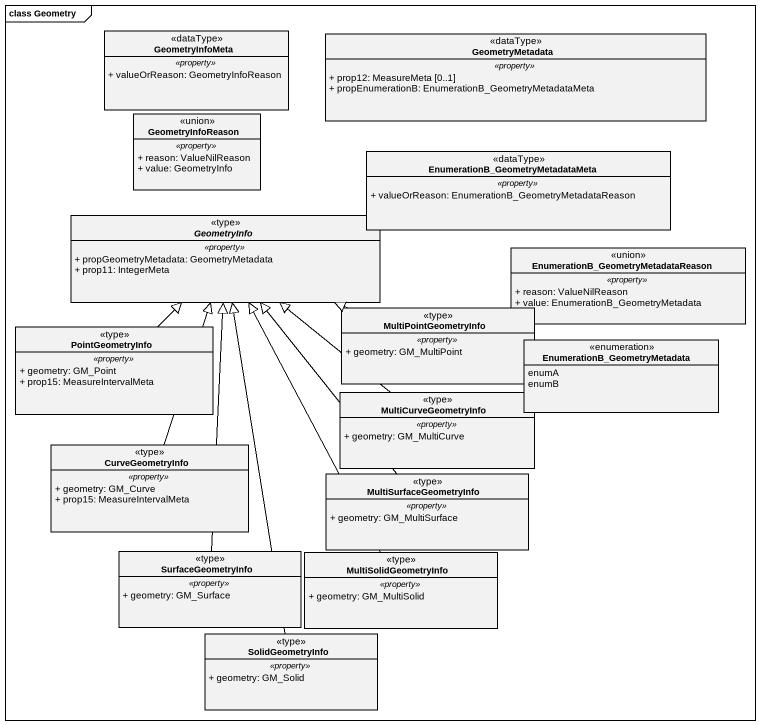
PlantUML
@startuml
mainframe class Geometry
hide circle
hide empty members
skinparam classAttributeIconSize 0
class GeometryInfoMeta <<dataType>> {
  .. <<property>> ..
  + valueOrReason: GeometryInfoReason
}
class GeometryMetadata <<dataType>> {
  .. <<property>> ..
  + prop12: MeasureMeta [0..1]
  + propEnumerationB: EnumerationB_GeometryMetadataMeta
}
class GeometryInfoReason <<union>> {
  .. <<property>> ..
  + reason: ValueNilReason
  + value: GeometryInfo
}
class "EnumerationB_GeometryMetadataMeta" as EnumerationB <<dataType>> {
  .. <<property>> ..
  + valueOrReason: EnumerationB_GeometryMetadataReason
}
abstract class GeometryInfo <<type>> {
  .. <<property>> ..
  + propGeometryMetadata: GeometryMetadata
  + prop11: IntegerMeta
}
class "EnumerationB_GeometryMetadataReason" as EnumerationB_2 <<union>> {
  .. <<property>> ..
  + reason: ValueNilReason
  + value: EnumerationB_GeometryMetadata
}
class MultiPointGeometryInfo <<type>> {
  .. <<property>> ..
  + geometry: GM_MultiPoint
}
class PointGeometryInfo <<type>> {
  .. <<property>> ..
  + geometry: GM_Point
  + prop15: MeasureIntervalMeta
}
enum "EnumerationB_GeometryMetadata" as EnumerationB_3 {
  enumA
  enumB
}
class MultiCurveGeometryInfo <<type>> {
  .. <<property>> ..
  + geometry: GM_MultiCurve
}
class CurveGeometryInfo <<type>> {
  .. <<property>> ..
  + geometry: GM_Curve
  + prop15: MeasureIntervalMeta
}
class MultiSurfaceGeometryInfo <<type>> {
  .. <<property>> ..
  + geometry: GM_MultiSurface
}
class SurfaceGeometryInfo <<type>> {
  .. <<property>> ..
  + geometry: GM_Surface
}
class MultiSolidGeometryInfo <<type>> {
  .. <<property>> ..
  + geometry: GM_MultiSolid
}
class SolidGeometryInfo <<type>> {
  .. <<property>> ..
  + geometry: GM_Solid
}
MultiPointGeometryInfo -left-|> GeometryInfo
PointGeometryInfo -up-|> GeometryInfo
MultiCurveGeometryInfo -up-|> GeometryInfo
CurveGeometryInfo -up-|> GeometryInfo
MultiSurfaceGeometryInfo -up-|> GeometryInfo
SurfaceGeometryInfo -up-|> GeometryInfo
MultiSolidGeometryInfo -up-|> GeometryInfo
SolidGeometryInfo -up-|> GeometryInfo
@enduml
